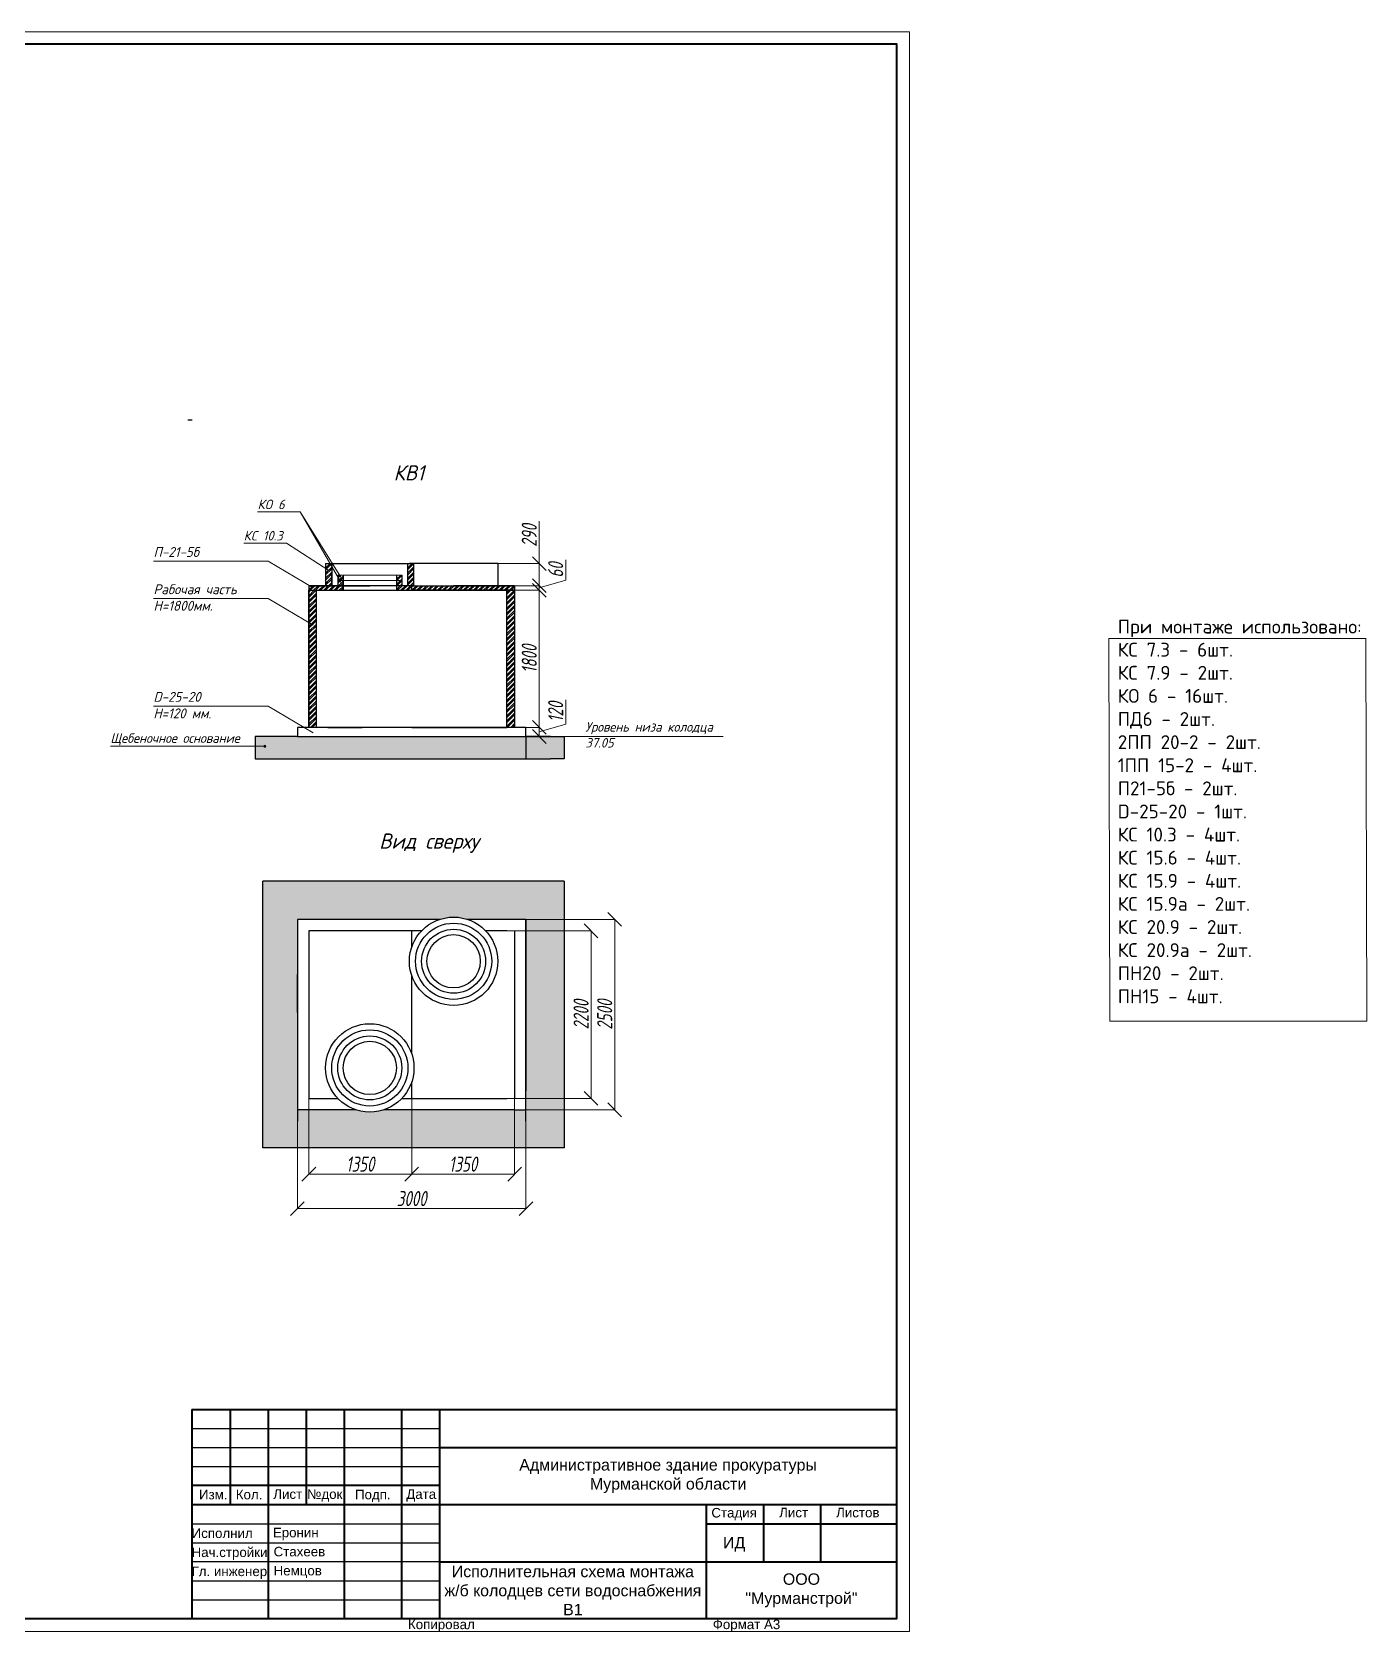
# Model space of a CAD drawing. Header units: millimetres. Extents: x 2433 to 329234, y 5766 to 133064.
# Drawn here: x 294189 to 329234, y 50631 to 92642 of the extents above; entities that cross this region are included whole.
import ezdxf

# ---------------------------------------------------------------- set-up
doc = ezdxf.new("R2010")
doc.units = ezdxf.units.MM
doc.layers.add('.', color=7, linetype='Continuous', lineweight=0, true_color=0xffffff)
for name, color, linetype, lineweight in [('00-рамка', 7, 'Continuous', 40), ('Канализация К1', 14, 'Continuous', 40), ('Размеры КР', 23, 'Continuous', 13), ('Тонко', 7, 'Continuous', 15)]:
    doc.layers.add(name, color=color, linetype=linetype, lineweight=lineweight)
doc.styles.add('2_5-Ариел', font='arial.ttf', dxfattribs={"height": 2.5})
doc.styles.add('3_0-Ариел', font='arial.ttf', dxfattribs={"height": 3})
doc.styles.add('GOST-2.304_Type-B_italic', font='GOST Common Italic.ttf')
doc.styles.add('GOST_B_PRYAMOY', font='isocpeur.ttf')
doc.styles.add('Виден при печати GOST Common', font='', dxfattribs={"width": 0.75})
doc.styles.add('ГОСТ', font='GOST Common Italic.ttf', dxfattribs={"height": 300})
doc.styles.add('ГП-ариель', font='arial.ttf')
doc.styles.get('Виден при печати GOST Common').set_extended_font_data('GOST Common', italic=True, bold=True)
doc.dimstyles.new('Виден при печати', dxfattribs={"dimtxt": 396, "dimasz": 360, "dimexe": 2, "dimexo": 0, "dimgap": 65, "dimtad": 1, "dimdec": 0, "dimtxsty": 'Виден при печати GOST Common', "dimblk1": 'OBLIQUE', "dimblk2": 'OBLIQUE', "dimsah": 1, "dimcen": -2, "dimdle": 2, "dimclrd": 250, "dimclre": 250, "dimclrt": 250, "dimaunit": 1, "dimadec": 4, "dimazin": 2, "dimtp": 1, "dimtfac": 0.5, "dimtdec": 0, "dimtofl": 0, "dimtmove": 1, "dimatfit": 3, "dimfxl": 1, "dimtfillclr": 250, "dimtolj": 1, "dimlwd": 5, "dimlwe": 5, "dimarcsym": 1})

# ---------------------------------------------------------------- blocks, each defined once
blk = doc.blocks.new('_Oblique')
at = {"color": 0, "linetype": 'ByBlock', "lineweight": -2}
blk.add_line((-0.5, -0.5), (0.5, 0.5), dxfattribs=at)
blk = doc.blocks.new('*D146')
at = {"color": 250, "linetype": 'ByBlock', "lineweight": 5, "transparency": 16777216}
for p, q in [((307505, 79800), (307505, 78684)), ((306417, 78684), (307507, 78684)), ((307505, 78102), (307505, 78686)), ((306417, 78104), (307507, 78104))]:
    blk.add_line(p, q, dxfattribs=at)
at = {"layer": 'Defpoints', "color": 0, "transparency": 16777216}
for p in [(306417, 78684), (307505, 78684), (306417, 78104)]:
    blk.add_point(p, dxfattribs=at)
at = {"color": 250, "lineweight": 5, "transparency": 16777216, "xscale": 360, "yscale": 360, "zscale": 360}
for p, rotation in [((307505, 78684), 90), ((307505, 78104), 270)]:
    blk.add_blockref('_Oblique', p, dxfattribs=dict(at, rotation=rotation))
at = {"color": 250, "transparency": 16777216, "insert": (307242, 79424), "char_height": 396, "attachment_point": 5, "rotation": 90, "style": 'Виден при печати GOST Common'}
blk.add_mtext('\\A1;290', dxfattribs=at)
blk = doc.blocks.new('*D147')
at = {"color": 250, "linetype": 'ByBlock', "lineweight": 5, "transparency": 16777216}
for p, q in [((308199, 74472), (308199, 75111)), ((307157, 74384), (307507, 74384)), ((307505, 74264), (308199, 74472)), ((307505, 74142), (307505, 74386)), ((307157, 74144), (307507, 74144))]:
    blk.add_line(p, q, dxfattribs=at)
at = {"layer": 'Defpoints', "color": 0, "transparency": 16777216}
for p in [(307157, 74384), (307505, 74384), (307157, 74144)]:
    blk.add_point(p, dxfattribs=at)
at = {"color": 250, "lineweight": 5, "transparency": 16777216, "xscale": 360, "yscale": 360, "zscale": 360}
for p, rotation in [((307505, 74384), 90), ((307505, 74144), 270)]:
    blk.add_blockref('_Oblique', p, dxfattribs=dict(at, rotation=rotation))
at = {"color": 250, "transparency": 16777216, "insert": (307936, 74792), "char_height": 396, "attachment_point": 5, "rotation": 90, "style": 'Виден при печати GOST Common'}
blk.add_mtext('\\A1;120', dxfattribs=at)
blk = doc.blocks.new('*D148')
at = {"color": 250, "linetype": 'ByBlock', "lineweight": 5, "transparency": 16777216}
for p, q in [((306857, 77984), (307507, 77984)), ((307505, 74382), (307505, 77986)), ((306857, 74384), (307507, 74384))]:
    blk.add_line(p, q, dxfattribs=at)
at = {"layer": 'Defpoints', "color": 0, "transparency": 16777216}
for p in [(306857, 77984), (307505, 77984), (306857, 74384)]:
    blk.add_point(p, dxfattribs=at)
at = {"color": 250, "lineweight": 5, "transparency": 16777216, "xscale": 360, "yscale": 360, "zscale": 360}
for p, rotation in [((307505, 77984), 90), ((307505, 74384), 270)]:
    blk.add_blockref('_Oblique', p, dxfattribs=dict(at, rotation=rotation))
at = {"color": 250, "transparency": 16777216, "insert": (307242, 76184), "char_height": 396, "attachment_point": 5, "rotation": 90, "style": 'Виден при печати GOST Common'}
blk.add_mtext('\\A1;1800', dxfattribs=at)
blk = doc.blocks.new('*D149')
at = {"color": 250, "linetype": 'ByBlock', "lineweight": 5, "transparency": 16777216}
for p, q in [((308199, 78252), (308199, 78781)), ((307505, 78104), (307505, 78464)), ((307505, 78044), (308199, 78252)), ((306857, 78104), (307507, 78104)), ((306857, 77984), (307507, 77984)), ((307505, 77984), (307505, 78104)), ((307505, 77984), (307505, 77624))]:
    blk.add_line(p, q, dxfattribs=at)
at = {"layer": 'Defpoints', "color": 0, "transparency": 16777216}
for p in [(306857, 78104), (306857, 77984), (307505, 78104)]:
    blk.add_point(p, dxfattribs=at)
at = {"color": 250, "lineweight": 5, "transparency": 16777216, "xscale": 360, "yscale": 360, "zscale": 360}
for p, rotation in [((307505, 78104), 270), ((307505, 77984), 90)]:
    blk.add_blockref('_Oblique', p, dxfattribs=dict(at, rotation=rotation))
at = {"color": 250, "transparency": 16777216, "insert": (307936, 78517), "char_height": 396, "attachment_point": 5, "rotation": 90, "style": 'Виден при печати GOST Common'}
blk.add_mtext('\\A1;60', dxfattribs=at)
blk = doc.blocks.new('*D150')
at = {"color": 250, "linetype": 'ByBlock', "lineweight": 5, "transparency": 16777216}
for p, q in [((301157, 64042), (301157, 61747)), ((307157, 64042), (307157, 61747)), ((301155, 61749), (307159, 61749))]:
    blk.add_line(p, q, dxfattribs=at)
at = {"layer": 'Defpoints', "color": 0, "transparency": 16777216}
for p in [(301157, 64042), (307157, 64042), (307157, 61749)]:
    blk.add_point(p, dxfattribs=at)
at = {"color": 250, "lineweight": 5, "transparency": 16777216, "xscale": 360, "yscale": 360, "zscale": 360, "rotation": 180}
blk.add_blockref('_Oblique', (301157, 61749), dxfattribs=at)
at = {"color": 250, "lineweight": 5, "transparency": 16777216, "xscale": 360, "yscale": 360, "zscale": 360}
blk.add_blockref('_Oblique', (307157, 61749), dxfattribs=at)
at = {"color": 250, "transparency": 16777216, "insert": (304157, 62012), "char_height": 396, "attachment_point": 5, "style": 'Виден при печати GOST Common'}
blk.add_mtext('\\A1;3000', dxfattribs=at)
blk = doc.blocks.new('*D151')
at = {"color": 250, "linetype": 'ByBlock', "lineweight": 5, "transparency": 16777216}
for p, q in [((307157, 69342), (309488, 69342)), ((309486, 69344), (309486, 64340)), ((307157, 64342), (309488, 64342))]:
    blk.add_line(p, q, dxfattribs=at)
at = {"layer": 'Defpoints', "color": 0, "transparency": 16777216}
for p in [(307157, 69342), (307157, 64342), (309486, 64342)]:
    blk.add_point(p, dxfattribs=at)
at = {"color": 250, "lineweight": 5, "transparency": 16777216, "xscale": 360, "yscale": 360, "zscale": 360}
for p, rotation in [((309486, 69342), 90), ((309486, 64342), 270)]:
    blk.add_blockref('_Oblique', p, dxfattribs=dict(at, rotation=rotation))
at = {"color": 250, "transparency": 16777216, "insert": (309223, 66842), "char_height": 396, "attachment_point": 5, "rotation": 90, "style": 'Виден при печати GOST Common'}
blk.add_mtext('\\A1;2500', dxfattribs=at)
blk = doc.blocks.new('*D152')
at = {"color": 250, "linetype": 'ByBlock', "lineweight": 5, "transparency": 16777216}
for p, q in [((301457, 64642), (301457, 62651)), ((304157, 64642), (304157, 62651)), ((301455, 62653), (304159, 62653))]:
    blk.add_line(p, q, dxfattribs=at)
at = {"layer": 'Defpoints', "color": 0, "transparency": 16777216}
for p in [(301457, 64642), (304157, 64642), (304157, 62653)]:
    blk.add_point(p, dxfattribs=at)
at = {"color": 250, "lineweight": 5, "transparency": 16777216, "xscale": 360, "yscale": 360, "zscale": 360, "rotation": 180}
blk.add_blockref('_Oblique', (301457, 62653), dxfattribs=at)
at = {"color": 250, "lineweight": 5, "transparency": 16777216, "xscale": 360, "yscale": 360, "zscale": 360}
blk.add_blockref('_Oblique', (304157, 62653), dxfattribs=at)
at = {"color": 250, "transparency": 16777216, "insert": (302807, 62916), "char_height": 396, "attachment_point": 5, "style": 'Виден при печати GOST Common'}
blk.add_mtext('\\A1;1350', dxfattribs=at)
blk = doc.blocks.new('*D153')
at = {"color": 250, "linetype": 'ByBlock', "lineweight": 5, "transparency": 16777216}
for p, q in [((304157, 64642), (304157, 62651)), ((306857, 64642), (306857, 62651)), ((304155, 62653), (306859, 62653))]:
    blk.add_line(p, q, dxfattribs=at)
at = {"layer": 'Defpoints', "color": 0, "transparency": 16777216}
for p in [(304157, 64642), (306857, 64642), (306857, 62653)]:
    blk.add_point(p, dxfattribs=at)
at = {"color": 250, "lineweight": 5, "transparency": 16777216, "xscale": 360, "yscale": 360, "zscale": 360, "rotation": 180}
blk.add_blockref('_Oblique', (304157, 62653), dxfattribs=at)
at = {"color": 250, "lineweight": 5, "transparency": 16777216, "xscale": 360, "yscale": 360, "zscale": 360}
blk.add_blockref('_Oblique', (306857, 62653), dxfattribs=at)
at = {"color": 250, "transparency": 16777216, "insert": (305507, 62916), "char_height": 396, "attachment_point": 5, "style": 'Виден при печати GOST Common'}
blk.add_mtext('\\A1;1350', dxfattribs=at)
blk = doc.blocks.new('*D154')
at = {"color": 250, "linetype": 'ByBlock', "lineweight": 5, "transparency": 16777216}
for p, q in [((306657, 69042), (308868, 69042)), ((308866, 69044), (308866, 64640)), ((306657, 64642), (308868, 64642))]:
    blk.add_line(p, q, dxfattribs=at)
at = {"layer": 'Defpoints', "color": 0, "transparency": 16777216}
for p in [(306657, 69042), (306657, 64642), (308866, 64642)]:
    blk.add_point(p, dxfattribs=at)
at = {"color": 250, "lineweight": 5, "transparency": 16777216, "xscale": 360, "yscale": 360, "zscale": 360}
for p, rotation in [((308866, 69042), 90), ((308866, 64642), 270)]:
    blk.add_blockref('_Oblique', p, dxfattribs=dict(at, rotation=rotation))
at = {"color": 250, "transparency": 16777216, "insert": (308603, 66842), "char_height": 396, "attachment_point": 5, "rotation": 90, "style": 'Виден при печати GOST Common'}
blk.add_mtext('\\A1;2200', dxfattribs=at)

msp = doc.modelspace()

# ---------------------------------------------------------------- hatches: boundary and pattern name
at = {"layer": '.'}
h = msp.add_hatch(dxfattribs=at)
h.set_pattern_fill('ANSI32', color=0, scale=10)
h.set_pattern_definition([(45, (-904475.23, -492137.24), (-67.351921, 67.351921), []), (45, (-904430.33, -492137.24), (-67.351921, 67.351921), [])])
h.paths.add_polyline_path([(302057.1, 78684.1), (301897.1, 78684.1), (301897.1, 78104.1), (302057.1, 78104.1), (302057.1, 78424.1)])
h.paths.add_polyline_path([(304217.1, 78684.1), (304097.1, 78684.1), (304057.1, 78684.1), (304057.1, 78104.1), (304157.1, 78104.1), (304217.1, 78104.1)])
h.paths.add_polyline_path([(302357.1, 78384.1), (302217.1, 78384.1), (302217.1, 78244.1), (302357.1, 78244.1)])
h.paths.add_polyline_path([(302357.1, 78244.1), (302217.1, 78244.1), (302217.1, 78104.1), (302357.1, 78104.1)])
h.paths.add_polyline_path([(303897.1, 78384.1), (303757.1, 78384.1), (303757.1, 78244.1), (303897.1, 78244.1)])
h.paths.add_polyline_path([(303897.1, 78244.1), (303757.1, 78244.1), (303757.1, 78104.1), (303897.1, 78104.1)])
h.paths.add_polyline_path([(302357.1, 78104.1), (302217.1, 78104.1), (302177.1, 78104.1), (301457.1, 78104.1), (301457.1, 77984.1), (302357.1, 77984.1)])
h.paths.add_polyline_path([(304157.1, 78104.1), (303757.1, 78104.1), (303757.1, 77984.1), (304157.1, 77984.1)])
h = msp.add_hatch(dxfattribs=at)
h.set_pattern_fill('ANSI32', color=0, scale=10)
h.set_pattern_definition([(45, (-904475.23, -492019.81), (-67.351921, 67.351921), []), (45, (-904430.33, -492019.81), (-67.351921, 67.351921), [])])
h.paths.add_polyline_path([(306857.1, 77984.1), (306857.1, 78104.1), (305257.1, 78104.1), (304157.1, 78104.1), (304157.1, 77984.1)])
h.paths.add_polyline_path([(306857.1, 77984.1), (306657.1, 77984.1), (306657.1, 74384.1), (306857.1, 74384.1)])
h.paths.add_polyline_path([(301657.1, 77984.1), (301457.1, 77984.1), (301457.1, 74384.1), (301657.1, 74384.1)])
h = msp.add_hatch(color=0, dxfattribs=at)
h.dxf.hatch_style = 1
h.paths.add_polyline_path([(300271.9, 73887, 1), (300325.4, 73887, 1)])
h = msp.add_hatch(dxfattribs=at)
h.set_pattern_fill('GRAVEL', color=0, scale=22)
h.set_pattern_definition([(228.0127875, (-908377.965, -488820.61), (-4470.4000004, -5029.1999997), [75.17872, -7442.7064]), (184.969741, (-908428.257, -488876.49), (6705.59999735, 558.80003183), [129.00904, -12771.89076]), (132.510447, (-908556.78, -488887.665), (5588.0000024, -6146.79999785), [90.96593, -9005.63901]), (267.273689, (-908774.713, -489027.365), (558.80000117, 11175.99999994), [117.481, -11630.61623]), (292.8336542, (-908780.3, -489144.713), (-2794.00000023, 6705.5999999), [115.19941, -11404.7577]), (357.273689, (-908735.597, -489250.885), (-11175.99999994, 558.80000117), [117.481, -11630.61623]), (37.6942405, (-908618.25, -489256.473), (-7264.39999968, -5588.00000042), [155.3626, -15380.88537]), (72.2553284, (-908495.313, -489161.477), (3911.60000105, 12293.59999967), [146.6783, -14521.15645]), (121.4295656, (-908450.61, -489021.777), (-4470.40000063, 7264.3999996), [117.87886, -11670.02005]), (175.2363583, (-908512.077, -488921.193), (6146.7999999, -558.800001), [134.57692, -6594.26613]), (222.3974378, (-908646.189, -488910.017), (-6705.59999979, -6146.80000023), [174.03714, -17229.68995]), (138.814075, (-908221.5, -489032.953), (-3911.5999998, 3352.8000003), [59.401, -5880.72448]), (171.4692344, (-908266.205, -488993.837), (7264.4000002, -1117.59999873), [113.01004, -11188.02058]), (225, (-908377.97, -488977.07), (-8e-14, -558.8), [79.02605, -711.23648]), (203.1985905, (-908417.08, -488910.02), (2794, 1117.6), [42.5571, -4213.13692]), (291.8014095, (-908456.2, -488926.78), (-558.8, 1676.4), [60.18444, -2949.04566]), (30.9637565, (-908433.845, -488982.66), (1676.4, 1117.6), [97.75033, -3160.5856]), (161.565051, (-908350.03, -488932.37), (1117.6, -558.8), [70.68317, -1696.39759]), (16.3895403, (-908780.3, -488926.78), (5588, 1676.4), [99.01936, -9802.94187]), (70.346176, (-908685.305, -488898.84), (-2235.2000002, -6146.7999999), [83.07177, -8224.08745]), (293.1985905, (-908350.025, -488820.61), (-1117.6, 2794), [85.11362, -4170.5804]), (343.6104597, (-908316.497, -488898.84), (-5588.0000001, 1676.3999996), [99.01936, -9802.94187]), (339.443955, (-908780.3, -489273.24), (-2794, 1117.6), [95.48774, -4678.90155]), (294.7751406, (-908690.893, -489306.765), (-2794.0000033, 6146.7999985), [80.00787, -7920.79054]), (66.8014095, (-908344.44, -489379.41), (1117.6, 2794), [85.11362, -4170.5804]), (17.3540246, (-908310.91, -489301.177), (-7264.39999986, -2235.2000005), [93.6722, -9273.52272]), (69.443955, (-908618.25, -489379.41), (-1117.6, -2794), [47.74387, -4726.64542]), (101.3099325, (-908377.97, -489379.41), (-558.8, 2235.2), [28.49321, -2820.8389]), (165.963757, (-908383.55, -489351.47), (1676.4, -558.8), [115.19941, -2188.792]), (186.009006, (-908495.313, -489323.53), (5588, 558.8000003), [106.75874, -10569.10027]), (303.690068, (-908433.85, -489032.95), (-558.8, 1117.6), [80.59125, -1934.1908]), (353.1572266, (-908389.14, -489100.01), (9499.60000006, -1117.5999995), [140.70249, -13929.522]), (60.945396, (-908249.44, -489116.773), (-2235.2, -3911.6), [57.53181, -5695.6663]), (90, (-908221.5, -489066.5), (-558.8, 558.8), [33.528, -525.272]), (120.256437, (-908506.49, -489306.765), (2235.1999997, -3911.6000002), [77.63073, -7685.46697]), (48.0127875, (-908545.605, -489239.71), (4470.4000004, 5029.1999997), [150.35743, -7367.52768]), (0, (-908445, -489127.95), (558.8, 558.8), [145.288, -413.512]), (325.3048465, (-908299.733, -489127.95), (5588.0000021, -3911.599997), [88.3541, -8747.04968]), (254.054604, (-908227.09, -489178.24), (-558.8, -2235.2), [81.3624, -3986.763]), (207.6459754, (-908249.44, -489256.473), (-10617.2000004, -5587.99999926), [132.47192, -13114.74217]), (175.4260787, (-908366.79, -489317.94), (-7264.4, 558.8), [140.14648, -13874.48622])])
h.paths.add_polyline_path([(300245.2, 70342.2), (300245.2, 63342.2), (308157.1, 63342.2), (308157.1, 70342.2)])
h.paths.add_polyline_path([(304888.9, 69342.2, -0.1629376), (305625.4, 69342.2), (307157.1, 69342.2), (307157.1, 64342.2), (306857.1, 64342.2), (303425.4, 64342.2, -0.1629376), (302688.9, 64342.2), (301157.1, 64342.2), (301157.1, 69342.2)], flags=16)
h.paths.add_polyline_path([(306257.1, 68242.2, -1), (304257.1, 68242.2, -1)], flags=0)
h.paths.add_polyline_path([(306097.1, 68242.2, -1), (304417.1, 68242.2, -1)], flags=0)
h.paths.add_polyline_path([(305957.1, 68242.2, -1), (304557.1, 68242.2, -1)], flags=0)
h.paths.add_polyline_path([(304057.1, 65442.2, -1), (302057.1, 65442.2, -1)], flags=0)
h.paths.add_polyline_path([(303897.1, 65442.2, -1), (302217.1, 65442.2, -1)], flags=0)
h.paths.add_polyline_path([(303757.1, 65442.2, -1), (302357.1, 65442.2, -1)], flags=0)
h = msp.add_hatch()
h.set_pattern_fill('GRAVEL', color=256, scale=500)
h.set_pattern_definition([(228.0127875, (-887000.3, -107914.955), (-4000, -4500), [67.268, -6659.54402]), (184.9697407, (-887045.3, -107964.955), (6000, 500), [115.434, -11427.96238]), (132.510447, (-887160.3, -107974.955), (5000, -5500), [81.394, -8058.0163]), (267.273689, (-887355.3, -108099.955), (500, 10000), [105.119, -10406.77902]), (292.8336542, (-887360.3, -108204.955), (-2500, 6000), [103.0775, -10204.68656]), (357.273689, (-887320.3, -108299.955), (-10000, 500), [105.119, -10406.77902]), (37.6942405, (-887215.3, -108304.955), (-6500, -5000), [139.0145, -13762.42427]), (72.2553284, (-887105.3, -108219.955), (3500, 11000), [131.244, -12993.16075]), (121.4295656, (-887065.3, -108094.955), (-4000, 6500), [105.475, -10442.03655]), (175.2363583, (-887120.3, -108004.955), (5500, -500), [120.416, -5900.38129]), (222.3974378, (-887240.3, -107994.955), (-6000, -5500), [155.724, -15416.6875]), (138.814075, (-886860.3, -108104.955), (-3500, 3000), [53.1505, -5261.9224]), (171.4692344, (-886900.3, -108069.955), (6500, -1000), [101.1185, -10010.7557]), (225, (-887000.3, -108054.96), (-6e-14, -500), [70.7105, -636.39628]), (203.1985905, (-887035.3, -107994.955), (2500, 1000), [38.079, -3769.80755]), (291.8014095, (-887070.3, -108009.96), (-500, 1500), [53.8515, -2638.7309]), (30.9637565, (-887050.3, -108059.955), (1500, 1000), [87.4645, -2828.01145]), (161.565051, (-886975.3, -108014.96), (1000, -500), [63.2455, -1517.89333]), (16.3895403, (-887360.3, -108009.955), (5000, 1500), [88.6, -8771.42257]), (70.346176, (-887275.3, -107984.955), (-2000, -5500), [74.3305, -7358.70387]), (293.1985905, (-886975.3, -107914.955), (-1000, 2500), [76.1575, -3731.72905]), (343.6104597, (-886945.3, -107984.955), (-5000, 1500), [88.6, -8771.42257]), (339.443955, (-887360.3, -108319.955), (-2500, 1000), [85.44, -4186.56187]), (294.7751406, (-887280.3, -108349.955), (-2500, 5500), [71.589, -7087.32153]), (66.8014095, (-886970.3, -108414.955), (1000, 2500), [76.1575, -3731.72905]), (17.3540246, (-886940.3, -108344.955), (-6500, -2000), [83.8155, -8297.7118]), (69.443955, (-887215.3, -108414.955), (-1000, -2500), [42.72, -4229.28187]), (101.3099325, (-887000.3, -108414.96), (-500, 2000), [25.495, -2524.01476]), (165.963757, (-887005.3, -108389.96), (1500, -500), [103.0775, -1958.47531]), (186.009006, (-887105.3, -108364.955), (5000, 500), [95.525, -9456.96159]), (303.690068, (-887050.3, -108104.96), (-500, 1000), [72.111, -1730.66464]), (353.1572266, (-887010.3, -108164.955), (8500, -1000), [125.897, -12463.78131]), (60.945396, (-886885.3, -108179.955), (-2000, -3500), [51.478, -5096.33707]), (90, (-886860.3, -108134.96), (-500, 500), [30, -470]), (120.256437, (-887115.3, -108349.955), (2000, -3500), [69.462, -6876.76]), (48.0127875, (-887150.3, -108289.955), (4000, 4500), [134.536, -6592.27602]), (0, (-887060.3, -108189.96), (500, 500), [130, -370]), (325.3048465, (-886930.3, -108189.955), (5000, -3500), [79.057, -7826.63715]), (254.054604, (-886865.3, -108234.955), (-500, -2000), [72.801, -3567.25394]), (207.6459754, (-886885.3, -108304.955), (-9500, -5000), [118.5325, -11734.7371]), (175.4260787, (-886990.3, -108359.955), (-6500, 500), [125.3995, -12414.5367])])
h.paths.add_polyline_path([(308157.1, 74144.1), (303140.6, 74144.1), (300052, 74133.8), (300067.4, 73559.7), (308157.1, 73557.8)])

# ---------------------------------------------------------------- linework, layer by layer
for p, q in [((298282.1, 82462.2), (298398.1, 82462.2)), ((301897.1, 78684.1), (301897.1, 78104.1)), ((301897.1, 78684.1), (304217.1, 78684.1)), ((302057.1, 78684.1), (302057.1, 78104.1)), ((302217.1, 78964.1), (302217.1, 78964.1)), ((304057.1, 78104.1), (304057.1, 78684.1)), ((306417.1, 78684.1), (304097.1, 78684.1)), ((304217.1, 78104.1), (304217.1, 78684.1)), ((306417.1, 78684.1), (306417.1, 78104.1)), ((302057.1, 78104.1), (302057.1, 78424.1)), ((302217.1, 78384.1), (302217.1, 78104.1)), ((302357.1, 78384.1), (302357.1, 77984.1)), ((303757.1, 78384.1), (303757.1, 77984.1)), ((303897.1, 78384.1), (303897.1, 78104.1)), ((304157.1, 78104.1), (301457.1, 78104.1)), ((301457.1, 78104.1), (301457.1, 77984.1)), ((301457.1, 78104.1), (303057.1, 78104.1)), ((301457.1, 77984.1), (304157.1, 77984.1)), ((301457.1, 77984.1), (301457.1, 74384.1)), ((301457.1, 74384.1), (301457.1, 77984.1)), ((301457.1, 77984.1), (306857.1, 77984.1)), ((301657.1, 77984.1), (301657.1, 77986.7)), ((301657.1, 74384.1), (301657.1, 77984.1)), ((302057.1, 78104.1), (301737.1, 78104.1)), ((303057.1, 78104.1), (302357.1, 78104.1)), ((303057.1, 78104.1), (303057.1, 78104.1)), ((304157.1, 77984.1), (304157.1, 78104.1)), ((304157.1, 77984.1), (304157.1, 78104.1)), ((304157.1, 78104.1), (306857.1, 78104.1)), ((306857.1, 77984.1), (304157.1, 77984.1)), ((306857.1, 78104.1), (305257.1, 78104.1)), ((306657.1, 74384.1), (306657.1, 77984.1)), ((306857.1, 78104.1), (306857.1, 77984.1)), ((306857.1, 77984.1), (306857.1, 74384.1)), ((307157.1, 74384.1), (301157.1, 74384.1)), ((301157.1, 74384.1), (301157.1, 74144.1)), ((304157.1, 74384.1), (301657.1, 74384.1)), ((301957.1, 74384.1), (302857.1, 74384.1)), ((304157.1, 74384.1), (306657.1, 74384.1)), ((307157.1, 74144.1), (307157.1, 74384.1)), ((301157.1, 74144.1), (300049.8, 74144.1)), ((300049.8, 74144.1), (300049.8, 73556)), ((300049.8, 74144.1), (300049.8, 73556)), ((301157.1, 74144.1), (307157.1, 74144.1)), ((307798.5, 74144.1), (307157.1, 74144.1)), ((307157.1, 74144.1), (308157.1, 74144.1)), ((307157.1, 74144.1), (307157.1, 73556)), ((308157.1, 74144.1), (308157.1, 73557.8)), ((308157.1, 74144.1), (308157.1, 73557.8)), ((300049.8, 73556), (307798.5, 73556)), ((308157.1, 73557.8), (307798.5, 73556)), ((308157.1, 70342.2), (300245.2, 70342.2)), ((300245.2, 63342.2), (300245.2, 70342.2)), ((308157.1, 70342.2), (308157.1, 63342.2)), ((301157.1, 69342.2), (301157.1, 64452.6)), ((301157.1, 69342.2), (301157.1, 64042.2)), ((304888.9, 69342.2), (301157.1, 69342.2)), ((307157.1, 69342.2), (305625.4, 69342.2)), ((307157.1, 69342.2), (307157.1, 64837.9)), ((307157.1, 64042.2), (307157.1, 69342.2)), ((304417.1, 69042.2), (301457.1, 69042.2)), ((301457.1, 69042.2), (301457.1, 64642.2)), ((304157.1, 68610.4), (304157.1, 69042.2)), ((306657.1, 69042.2), (306097.1, 69042.2)), ((306857.1, 69042.2), (306857.1, 64642.2)), ((301157.1, 66897.4), (301157.1, 67897.4)), ((304157.1, 65810.4), (304157.1, 67874)), ((304157.1, 64642.2), (304157.1, 65074)), ((302688.9, 64342.2), (301157.1, 64342.2)), ((301457.1, 64642.2), (302217.1, 64642.2)), ((306857.1, 64342.2), (303425.4, 64342.2)), ((303897.1, 64642.2), (306657.1, 64642.2)), ((306857.1, 64342.2), (307157.1, 64342.2)), ((308157.1, 63342.2), (300245.2, 63342.2))]:
    msp.add_line(p, q)
at = {"lineweight": 13}
for p, q in [((300110.4, 80045.2), (301232.3, 80045.2)), ((299746, 79223.3), (300867.8, 79223.3)), ((297378.7, 78749.3), (300393.1, 78749.3)), ((300393.1, 78749.3), (301570.6, 78048.4)), ((297378.7, 77770.7), (300393.1, 77770.7)), ((300393.1, 77770.7), (301570.6, 77069.9)), ((297377.4, 74944.8), (300391.8, 74944.8)), ((300391.8, 74944.8), (301569.3, 74244)), ((308156.5, 74144.1), (312329.3, 74144.1)), ((296246.7, 73887), (300271.9, 73887))]:
    msp.add_line(p, q, dxfattribs=at)
for centre, radius in [((305257.1, 68242.2), 1160), ((305257.1, 68242.2), 1000), ((305257.1, 68242.2), 840), ((305257.1, 68242.2), 700), ((303057.1, 65442.2), 1160), ((303057.1, 65442.2), 1000), ((303057.1, 65442.2), 840), ((303057.1, 65442.2), 700)]:
    msp.add_circle(centre, radius)
at = {"layer": '00-рамка', "lineweight": 40}
for p, q in [((298387.5, 56475.6), (298387.5, 50975.6)), ((298387.5, 56475.6), (316887.5, 56475.6)), ((299387.5, 56475.6), (299387.5, 53975.6)), ((300387.5, 56475.6), (300387.5, 50975.6)), ((301387.5, 56475.6), (301387.5, 53975.6)), ((302387.5, 56475.6), (302387.5, 50975.6)), ((303887.5, 56475.6), (303887.5, 50975.6)), ((304887.5, 56475.6), (304887.5, 50975.6)), ((304887.5, 55475.6), (316887.5, 55475.6)), ((304887.5, 54475.6), (298387.5, 54475.6)), ((298387.5, 53975.6), (304887.5, 53975.6)), ((304887.5, 53975.6), (316887.5, 53975.6)), ((311887.5, 53975.6), (311887.5, 50975.6)), ((313387.5, 53975.6), (313387.5, 52475.6)), ((314887.5, 53975.6), (314887.5, 52475.6)), ((311887.5, 53475.6), (316887.5, 53475.6)), ((304887.5, 52475.6), (316887.5, 52475.6))]:
    msp.add_line(p, q, dxfattribs=at)
at = {"layer": '00-рамка', "lineweight": 25}
for p, q in [((298387.5, 55975.6), (304887.5, 55975.6)), ((298387.5, 55475.6), (304887.5, 55475.6)), ((298387.5, 54975.6), (304887.5, 54975.6)), ((298387.5, 53475.6), (304887.5, 53475.6)), ((298387.5, 52975.6), (304887.5, 52975.6)), ((298387.5, 52975.6), (302387.5, 52975.6)), ((304887.5, 52475.6), (298387.5, 52475.6)), ((298387.5, 51975.6), (304887.5, 51975.6)), ((298387.5, 51475.6), (304887.5, 51475.6))]:
    msp.add_line(p, q, dxfattribs=at)
at = {"layer": '00-рамка', "lineweight": 40}
msp.add_lwpolyline([(258854.2, 92330.7), (316887.5, 92330.7), (316887.5, 50975.6), (258854.2, 50975.6)], close=True, dxfattribs=at)
at = {"layer": 'Канализация К1', "color": 0, "lineweight": 15}
for p, q in [((317220.8, 92642.3), (257520.8, 92642.3)), ((317220.8, 50642.3), (317220.8, 92642.3)), ((257520.8, 50642.3), (317220.8, 50642.3))]:
    msp.add_line(p, q, dxfattribs=at)
at = {"layer": 'Канализация К1', "color": 0, "linetype": 'Continuous', "lineweight": 15}
for p, q in [((301232.3, 80045.2), (302292.1, 78195.5)), ((301232.3, 80045.2), (302292.1, 78195.5)), ((301232.3, 80045.2), (302298.5, 78332.2)), ((300867.8, 79223.3), (301981.3, 78502.8)), ((302217.1, 78384.1), (303897.1, 78384.1)), ((302217.1, 78244.1), (303897.1, 78244.1)), ((302357.1, 78384.1), (303757.1, 78384.1)), ((302177.1, 78104.1), (303857.1, 78104.1)), ((302217.1, 78104.1), (303897.1, 78104.1))]:
    msp.add_line(p, q, dxfattribs=at)
at = {"layer": 'Размеры КР', "color": 1, "lineweight": 13}
msp.add_lwpolyline([(322459.9, 76718.2), (329206.8, 76718.2), (329234.1, 66668.5), (322487.2, 66668.5)], close=True, dxfattribs=at)
at = {"layer": 'Тонко', "lineweight": 15}
msp.add_circle((300298.6, 73887), 26.8, dxfattribs=at)

# ---------------------------------------------------------------- texts
at = {"lineweight": 15, "style": 'GOST-2.304_Type-B_italic'}
for s, height, p in [('КВ1', 400, (303681.2, 80866.4)), ('КO 6', 249.6, (300110.4, 80113.2)), ('КC 10.3', 249.6, (299746, 79291.3)), ('Вид сверху', 400, (303303.6, 71198.5))]:
    msp.add_text(s, height=height, dxfattribs=at).set_placement(p)
at = {"attachment_point": 1, "style": 'ГОСТ'}
for s, width, heights, insert, char_height in [('П-21-5б', 3495.448, [1161.3], (297378.7, 79119.1), 260), ('Рабочая часть Н=1800мм.', 3495.448, [1161.3], (297378.7, 78140.6), 260), ('D-25-20\\PH=120 мм.', 3495.448, [1161.3], (297377.4, 75314.7), 260), ('Щебеночное основание ', 3888.851, [0], (296246.7, 74227.1), 250)]:
    msp.add_mtext_dynamic_manual_height_columns(s, width=width, gutter_width=20, heights=heights, dxfattribs=dict(at, insert=insert, char_height=char_height))
at = {"color": 250, "insert": (308715.6, 74521.4), "char_height": 250, "attachment_point": 1, "style": 'ГОСТ'}
msp.add_mtext_dynamic_manual_height_columns('Уровень низа колодца \\P37.05  ', width=4247.949, gutter_width=20, heights=[0], dxfattribs=at)
at = {"layer": '00-рамка', "style": '2_5-Ариел'}
for s, height, p in [('Изм.', 250, (298573.5, 54114.9)), ('Кол.', 250, (299539, 54114.7)), ('Лист', 250, (300522.8, 54126.1)), ('№док', 250, (301412.2, 54126.1)), ('Подп.', 250, (302668.4, 54115.7)), ('Дата', 250, (304014.2, 54126.1)), ('Стадия', 250, (312023.6, 53637.9)), ('Лист', 250, (313802.9, 53642.2)), ('Листов', 250, (315297.9, 53642.2)), ('Еронин', 250, (300512.6, 53117.7)), ('Исполнил', 250, (298379.4, 53099.3)), ('ИД', 300, (312327, 52824.7)), ('Нач.стройки', 250, (298378.9, 52599.3)), ('Стахеев', 250, (300531.9, 52617.7)), ('Гл. инженер', 250, (298378.9, 52099.3)), ('Немцов', 250, (300531.9, 52117.7)), ('Копировал', 250, (304059.7, 50706.6)), ('Формат А3', 250, (312059.7, 50706.6))]:
    msp.add_text(s, height=height, dxfattribs=at).set_placement(p)
at = {"layer": '00-рамка', "char_height": 300, "attachment_point": 5}
for s, insert, width, style in [('Административное здание прокуратуры\\PМурманской области', (310887.5, 54725.6), 12000, '3_0-Ариел'), ('Исполнительная схема монтажа ж/б колодцев сети водоснабжения В1', (308387.5, 51720.3), 7000, 'ГП-ариель'), ('ООО\\P"Мурманстрой"', (314387.5, 51725.6), 5000, 'ГП-ариель')]:
    msp.add_mtext(s, dxfattribs=dict(at, insert=insert, width=width, style=style))
at = {"layer": 'Размеры КР', "color": 1, "lineweight": 13, "insert": (326348.1, 72176.1), "char_height": 364, "attachment_point": 5, "style": 'GOST_B_PRYAMOY'}
msp.add_mtext_dynamic_manual_height_columns('\\pxql;{\\C7;При монтаже использовано:\\PКС 7.3 - 6шт.\\PКС 7.9 - 2шт.\\PКО 6 - 16шт.\\PПД6 - 2шт. \\P2ПП 20-2 - 2шт.\\P1ПП 15-2 - 4шт.\\PП21-5б - 2шт.\\PD-25-20 - 1шт. \\PКС 10.3 - 4шт.\\PКС 15.6 - 4шт.\\PКС 15.9 - 4шт.\\PКС 15.9а - 2шт.\\PКС 20.9 - 2шт.\\PКС 20.9а - 2шт.\\PПН20 - 2шт.\\PПН15 - 4шт.}', width=7312.682, gutter_width=1950, heights=[10450.8], dxfattribs=at)

# ---------------------------------------------------------------- dimensions: what is measured, and where the dimension line sits
dim = msp.add_linear_dim(base=(307505.4, 78684.1), p1=(306417.1, 78104.1), p2=(306417.1, 78684.1), angle=90, text='290', dimstyle='Виден при печати', override={"dimpost": '<>'})
dim.commit()
dim.dimension.update_dxf_attribs({"geometry": '*D146', "text_midpoint": (307490.7, 79424), "dimtype": 128})
for base, p1, p2, text, picture, middle in [((307505.4, 78104.1), (306857.1, 77984.1), (306857.1, 78104.1), '60', '*D149', (307935.9, 78317.2)), ((307505.4, 77984.1), (306857.1, 74384.1), (306857.1, 77984.1), '1800', '*D148', (307242.4, 76184.1)), ((307505.4, 74384.1), (307157.1, 74144.1), (307157.1, 74384.1), '120', '*D147', (307935.9, 74537.2)), ((309486.4, 64342.2), (307157.1, 69342.2), (307157.1, 64342.2), '2500', '*D151', (309223.4, 66842.2)), ((308866.3, 64642.2), (306657.1, 69042.2), (306657.1, 64642.2), '2200', '*D154', (308603.3, 66842.2))]:
    dim = msp.add_linear_dim(base=base, p1=p1, p2=p2, angle=90, text=text, dimstyle='Виден при печати', override={"dimpost": '<>'})
    dim.commit()
    dim.dimension.update_dxf_attribs({"geometry": picture, "text_midpoint": middle})
for base, p1, p2, text, picture, middle in [((304157.1, 62652.9), (301457.1, 64642.2), (304157.1, 64642.2), '1350', '*D152', (302807.1, 62915.9)), ((306857.1, 62652.9), (304157.1, 64642.2), (306857.1, 64642.2), '1350', '*D153', (305507.1, 62915.9)), ((307157.1, 61749.4), (301157.1, 64042.2), (307157.1, 64042.2), '3000', '*D150', (304157.1, 62012.4))]:
    dim = msp.add_linear_dim(base=base, p1=p1, p2=p2, text=text, dimstyle='Виден при печати', override={"dimpost": '<>'})
    dim.commit()
    dim.dimension.update_dxf_attribs({"geometry": picture, "text_midpoint": middle})

doc.saveas('drawing.dxf')
